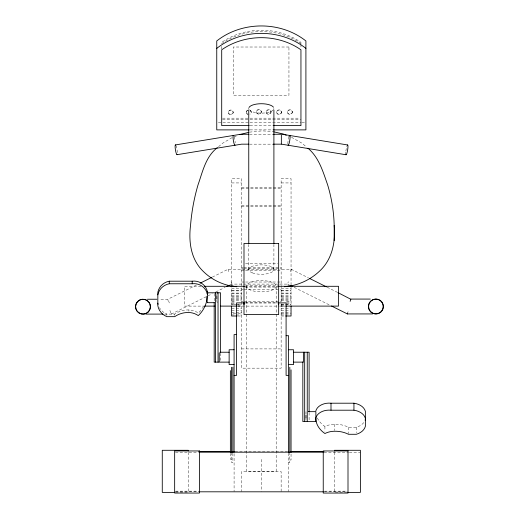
<?xml version="1.0" encoding="UTF-8"?>
<svg xmlns="http://www.w3.org/2000/svg" width="519" height="519" viewBox="0 0 519 519"><rect width="100%" height="100%" fill="white"/><g stroke="black" fill="none" stroke-linecap="round" stroke-linejoin="round"><path stroke-width="0.39" stroke-dasharray="2.6 1.95" d="M248.757 269.569L248.757 244.468M273.902 269.569L273.902 244.468M279.689 284.094L287.695 284.094L288.259 281.72M290.64 271.625L291.204 269.251L279.884 269.251M347.749 312.853L348.087 311.634M169.908 310.388L170.368 311.925A7.234 0.603 76.7 0 0 171.322 314.105L171.413 313.106M218.538 146.669L222.748 143.153L231.656 137.879L237.65 135.491M196.558 284.957L167.858 299.242L159.768 299.242M212.349 277.101L228.133 269.251L279.073 269.251M171.322 314.099L207.217 296.239M207.937 295.882L212.245 293.741M215.833 291.957L225.168 287.312M230.189 284.808L231.623 284.094L278.885 284.094M249.503 132.144L262.322 130.84L272.929 131.638M222.515 118.17L249.198 118.17M250.009 118.17L299.333 118.17M222.515 119.409L249.198 119.409M250.009 119.409L300.949 119.409M218.376 122.458L249.172 122.458M249.983 122.458L301.039 122.458M301.85 122.458L305.094 122.458M250.009 125.598L273.461 125.598M249.983 129.886L273.487 129.886M249.522 134.259L273.39 134.259M249.522 144.165L273.396 144.165M231.61 182.935L241.517 182.935M281.142 182.935L291.049 182.935M241.517 187.482L281.142 187.482M241.517 188.28L281.142 188.28M241.517 205.394L281.142 205.394M241.517 206.192L281.142 206.192M245.604 263.263L277.86 263.263M241.517 267.564L243.132 267.564M243.943 267.564L281.142 267.564M241.517 268.355L243.132 268.355M243.943 268.355L281.142 268.355M241.517 270.529L244.754 270.529M245.558 270.529L281.142 270.529M241.517 282.018L244.754 282.018M245.558 282.018L281.142 282.018M245.558 285.476L277.905 285.476M201.041 286.293L184.394 286.293L184.394 306.106L203.87 306.106M244.838 286.293L277.905 286.267M245.202 287.078L277.49 287.078M231.61 288.57L241.517 288.57M281.142 288.57L291.049 288.57M241.517 289.784L243.132 289.784M243.943 289.784L281.142 289.784M231.61 290.406L241.517 290.406M281.142 290.406L291.049 290.406M231.61 290.874L241.517 290.874M281.142 290.874L291.049 290.874M231.61 293.073L241.517 293.073M281.142 293.073L291.049 293.073M231.61 293.43L241.517 293.43M281.142 293.43L291.049 293.43M231.61 295.155L241.517 295.155M281.142 295.155L291.049 295.155M231.61 296.336L241.517 296.336M281.142 296.336L291.049 296.336M231.61 297.108L241.517 297.108M281.142 297.108L291.049 297.108M231.61 298.925L241.517 298.925M281.142 298.925L291.049 298.925M231.61 299.106L241.517 299.106M281.142 299.106L291.049 299.106M231.61 300.592L241.517 300.592M281.142 300.592L291.049 300.592M241.517 301.273L243.132 301.273M243.943 301.273L281.142 301.273M231.61 301.734L235.425 301.734M286.475 301.734L291.049 301.734M231.61 302.103L235.425 302.103M286.475 302.103L291.049 302.103M245.351 302.882L277.308 302.882M245.604 302.953L277.86 302.953M231.61 303.459L235.425 303.459M286.475 303.459L291.049 303.459M231.61 304.199L235.425 304.199M236.184 304.199L241.517 304.199M281.142 304.199L291.049 304.199M236.943 304.64L231.61 304.64L231.61 178.705L241.517 178.705L241.517 368.159L281.142 368.159L281.142 178.705L291.049 178.705L291.049 286.365M237.708 304.64L241.517 304.64M281.142 304.64L291.049 304.64M237.708 305.646L241.517 305.646M281.142 305.646L284.95 305.646M237.54 306.106L278.885 306.106M279.605 306.106L284.95 306.106M237.708 306.489L241.517 306.489M281.142 306.489L284.95 306.489M231.61 308.591L235.425 308.591M236.184 308.591L241.517 308.591M281.142 308.591L290.283 308.591M231.61 310.505L235.425 310.505M236.184 310.505L241.517 310.505M281.142 310.505L290.283 310.505M231.61 312.204L235.425 312.204M236.184 312.204L241.517 312.204M281.142 312.204L290.283 312.204M233.135 313.697L236.943 313.697M237.708 313.697L241.517 313.697M281.142 313.697L291.049 313.697M164.504 314.099L174.702 314.092A22.907 22.129 0 0 1 188.922 309.94A17.101 16.517 0 0 1 198.29 313.048A30.096 29.07 0 0 0 202.222 308.494M231.61 314.968L235.425 314.968M236.184 314.968L241.517 314.968M281.142 314.968L290.283 314.968M237.708 316.013L241.517 316.013M281.142 316.013L284.95 316.013M241.517 348.904L281.142 348.904M317.375 418.003A30.096 21.279 0 0 0 324.92 426.514A17.101 12.093 0 0 1 334.288 424.244A22.907 16.199 0 0 1 348.509 427.28L356.358 427.28A14.999 10.607 0 0 0 364.273 421.83M235.081 451.524L287.578 451.524M175.454 452.192L198.621 452.192M324.038 452.192L348.586 452.205M349.371 452.205L360.387 452.205M231.61 459.224L230.371 459.224L230.371 453.295M289.81 460.003L291.049 460.003L291.049 453.424M288.57 462.598L289.81 462.598L289.81 453.178M175.643 491.149L198.732 491.149M324.732 491.149L347.01 491.149M175.454 491.811L198.621 491.811M324.038 491.811L347.205 491.811M175.643 492.388L188.228 492.388L188.228 451.005M347.01 492.388L334.424 492.388L334.424 451.005M288.493 136.088L290.737 136.984M291.49 137.282L301.889 143.153L306.703 147.169M291.204 269.251L308.448 277.873M327.139 287.215L337.201 292.249M287.695 284.094L289.135 284.814M294.169 287.331L329.396 304.945M169.278 302.96L168.818 301.422A7.234 0.603 76.7 0 0 167.858 299.242L167.773 300.242M228.133 269.251L228.697 271.625M231.065 281.72L231.623 284.094M356.358 427.28L356.358 432.729M348.509 427.28L348.509 433.508M334.288 424.244L334.288 430.465M324.92 426.514L324.92 431.185M309.11 412.696L309.11 420.753M305.97 411.658L305.97 414.136M305.97 417.892L305.97 420.111M300.949 44.42L300.949 48.254M292.314 111.903A2.478 2.147 0 0 1 288.603 113.765A2.478 2.147 0 0 1 288.603 110.047A2.478 2.147 0 0 1 292.314 111.903L292.314 112.214A2.478 2.147 0 0 1 288.603 114.07A2.478 2.147 0 0 1 288.603 110.359A2.478 2.147 0 0 1 292.314 112.214M291.049 287.176L291.049 306.489M288.57 453.178L288.57 491.467M281.506 112.026A2.478 2.147 0 0 1 277.788 113.882A2.478 2.147 0 0 1 277.788 110.164A2.478 2.147 0 0 1 281.506 112.026L281.506 112.331A2.478 2.147 0 0 1 277.788 114.193A2.478 2.147 0 0 1 277.788 110.476A2.478 2.147 0 0 1 281.506 112.331M281.142 491.467L281.142 471.654L241.517 471.654L241.517 491.467M276.186 286.222A14.856 5.631 0 0 1 253.901 291.094A14.856 5.631 0 0 1 253.901 281.343A14.856 5.631 0 0 1 276.186 286.222L276.186 471.323L246.473 471.323L246.473 286.222M271.015 111.857A2.478 2.147 0 0 1 267.304 113.713A2.478 2.147 0 0 1 267.304 109.996A2.478 2.147 0 0 1 271.015 111.857L271.015 112.162A2.478 2.147 0 0 1 267.304 114.024A2.478 2.147 0 0 1 267.304 110.307A2.478 2.147 0 0 1 271.015 112.162M261.329 459.399L261.329 491.376M261.291 111.669A2.478 2.147 0 0 1 257.573 113.531A2.478 2.147 0 0 1 257.573 109.814A2.478 2.147 0 0 1 261.291 111.669L261.291 111.981A2.478 2.147 0 0 1 257.573 113.836A2.478 2.147 0 0 1 257.573 110.125A2.478 2.147 0 0 1 261.291 111.981M248.114 110.054A2.478 2.147 0 0 0 246.278 112.123L246.278 112.435A2.478 2.147 0 0 0 248.114 114.504M234.088 453.632L234.088 491.467M233.161 112.156A2.478 2.147 0 0 1 229.443 114.011A2.478 2.147 0 0 1 229.443 110.294A2.478 2.147 0 0 1 233.161 112.156L233.161 112.461M232.849 453.178L232.849 462.598L231.61 462.598L231.61 453.178M221.704 46.405L221.704 49.026M220.523 353.257L220.523 362.126M214.185 293.598L214.185 301.656M188.922 309.94L188.922 311.218M174.702 314.092L174.702 315.37M166.852 315.37L166.852 314.092A14.999 14.493 0 0 1 159.495 307.728M203.312 306.82A30.096 29.07 0 0 1 202.598 307.942M217.351 302.694A4.95 0.61 -90 0 1 216.825 300.216M216.767 296.459A4.95 0.61 -90 0 1 216.923 294.241M234.14 136.854A4.95 0.785 80.7 0 1 235.217 142.744M175.941 145.541A4.95 0.785 80.7 0 1 177.342 153.222M345.777 154.065A4.95 0.791 -80.7 0 1 345.777 152.255M345.888 151.068A4.95 0.791 -80.7 0 1 347.146 145.599M287.844 143.776A4.95 0.791 -80.7 0 1 289.252 136.101M273.143 110.041A12.573 4.71 0 0 1 262.426 113.123A12.573 4.71 0 0 1 250.443 110.787M249.191 109.652A12.573 4.71 0 0 1 249.191 107.212M273.902 108.432A12.573 4.71 0 0 1 273.474 109.652M249.996 110.579A2.478 2.147 0 0 1 249.996 114.29M246.278 112.435A2.478 2.147 0 0 1 248.114 110.365M249.996 110.268A2.478 2.147 0 0 1 249.996 113.985M248.114 114.199A2.478 2.147 0 0 1 246.278 112.123M288.947 47.015L233.226 47.015L233.226 95.269L288.947 95.269L288.947 47.015M300.949 43.609L300.949 42.376A63.026 54.586 0 0 0 221.704 42.376L221.704 43.609A63.026 54.586 0 0 1 300.949 43.609M252.442 272.903A12.573 4.71 0 0 0 273.474 270.788A12.573 4.71 0 0 0 258.073 265.021A12.573 4.71 0 0 0 252.442 272.903M228.931 113.979A2.478 2.147 0 0 0 233.076 113.019A2.478 2.147 0 0 0 230.04 110.391A2.478 2.147 0 0 0 228.931 113.979"/><path stroke-width="0.78" d="M243.995 304.809L243.995 302.953M248.757 243.658L248.763 110.047M273.902 243.658L273.902 110.047M278.664 304.809L278.664 302.953M307.903 148.175C318.932 157.361 323.006 171.718 327.606 184.764C331.602 197.921 333.834 211.603 334.184 225.35C335.709 241.88 332.199 259.649 319.425 271.255C309.94 280.202 297.361 285.787 284.36 286.754M334.178 240.621L334.184 225.35M347.451 313.022L347.367 313.93L372.551 313.93M350.137 301.37L350.857 299.074L370.294 299.074M347.503 313.632L347.367 313.93L331.55 306.022M217.338 147.675C205.647 156.654 202.624 171.783 197.992 184.985C194.138 198.135 191.634 211.681 190.551 225.35C188.494 241.413 190.771 259.182 202.877 271.009C211.849 280.072 224.117 285.768 236.826 286.748M200.152 283.173L211.629 277.464M226.602 286.598L229.469 285.165M239.895 134.603L248.763 132.313M175.441 144.918L240.764 134.259L248.724 134.259M177.018 154.694L241.562 144.165L248.724 144.165M249.198 125.598L221.704 125.598L221.704 49.805A63.026 54.586 0 0 1 300.949 49.805L300.949 125.598L273.461 125.598M249.172 129.886L216.754 129.886L216.754 40.962A65.978 57.142 0 0 1 305.905 40.962L305.905 129.886L273.487 129.886M273.39 134.259L281.35 134.259L281.35 144.165L273.396 144.165M169.272 281.201L192.212 281.201A13.546 13.079 0 0 1 207.366 291.678L207.366 294.241A30.096 29.07 0 0 1 198.29 315.61A17.101 16.517 0 0 0 188.922 312.503A22.907 22.129 0 0 0 174.702 316.655L166.852 316.655A14.999 14.493 0 0 1 157.834 305.73L157.834 292.242A14.441 13.948 0 0 1 169.272 281.201L169.272 283.763A14.441 13.948 0 0 0 157.834 294.811M169.272 283.763L192.212 283.763A13.546 13.079 0 0 1 207.366 294.241M231.61 286.014L233.135 286.014M288 286.014L291.049 286.014M204.583 286.293L244.553 286.293M278.074 286.293L338.518 286.293L338.518 306.106L285.709 306.106M207.522 292.787L220.523 292.787L220.523 352.453M147.377 299.242L156.816 299.242M207.522 302.694L214.328 302.694M244.553 302.882L236.567 302.882L236.567 375.38L234.088 375.38M278.106 302.882L286.092 302.882L286.092 375.38L288.57 375.38M204.583 306.106L214.847 306.106M220.517 306.106L236.943 306.106M145.755 314.099L162.882 314.099M236.943 316.013L231.61 316.013L231.61 306.106M285.709 316.013L291.049 316.013L291.049 306.106M236.567 334.593L234.088 334.593L234.088 452.172M286.092 335.696L288.57 335.696L288.57 452.419M234.088 349.748L229.139 349.748L229.139 364.604L234.088 364.604M288.57 349.748L293.52 349.748L293.52 364.604L288.57 364.604M219.991 352.226L229.139 352.226M293.52 352.226L309.11 352.226L309.11 411.885M229.139 362.126L214.185 362.126L214.185 302.467M293.52 362.126L303.427 362.126M315.844 410.873A13.546 9.576 0 0 1 330.999 403.205L353.939 403.205A14.441 10.211 0 0 1 365.37 411.288L365.37 426.287A14.999 10.607 0 0 1 356.358 434.286L348.509 434.286A22.907 16.199 0 0 0 334.288 431.244A17.101 12.093 0 0 0 324.92 433.521A30.096 21.279 0 0 1 315.844 417.879A13.546 9.576 0 0 1 330.999 410.205L353.939 410.205A14.441 10.211 0 0 1 365.37 418.295M308.254 411.658L315.876 411.658L315.876 421.564L302.83 421.564L302.83 361.899M198.732 451.524L231.039 451.524M232.655 451.524L234.27 451.524M290.809 451.524L323.927 451.524M199.419 452.192L323.24 452.192M199.419 491.811L323.24 491.811M174.858 492.388L162.272 492.388L162.272 450.291L188.228 450.291L188.228 451.005M347.801 492.388L360.387 492.388L360.387 450.291L334.424 450.291L334.424 451.005M282.317 134.259L347.646 144.976M281.519 144.165L346.063 154.753M273.662 131.807L283.244 134.006L286.241 135.193M309.888 278.593L326.419 286.858M337.921 292.606L350.876 299.288M290.569 285.534L292.729 286.611M353.939 403.205L353.939 410.205M330.999 403.205L330.999 410.205M307.248 352.226L307.248 421.564M305.97 415.33L305.97 417.892M304.685 352.226L304.685 421.564M303.427 352.226L303.427 361.464M291.049 369.846L291.049 452.341M289.81 367.251L289.81 452.419M232.849 367.251L232.849 452.562M231.61 367.251L231.61 452.562M230.371 370.618L230.371 452.562M219.232 352.888L219.232 361.464M218.038 292.787L218.038 362.126M215.489 292.787L215.489 362.126M192.212 281.201L192.212 283.763M158.1 304.355A14.999 14.493 0 0 1 157.834 303.167M207.366 291.678A30.096 29.07 0 0 1 207.36 292.995M216.767 299.022A4.95 0.61 -90 0 1 216.767 296.459M217.195 292.956A4.95 0.61 -90 0 1 217.513 292.956M207.217 293.456A4.95 0.61 -90 0 1 207.827 293.456M207.678 302.525A4.95 0.61 -90 0 1 206.932 296.459M365.37 419.287A14.999 10.607 0 0 1 365.11 420.15M177.193 154.513A4.95 0.785 80.7 0 1 175.441 149.868A4.95 0.785 80.7 0 1 175.669 145.067M235.107 145.061A4.95 0.785 80.7 0 1 233.355 140.422A4.95 0.785 80.7 0 1 233.582 135.615M289.518 135.628A4.95 0.791 -80.7 0 1 289.751 140.428A4.95 0.791 -80.7 0 1 287.993 145.073M347.419 145.125A4.95 0.791 -80.7 0 1 347.646 149.926A4.95 0.791 -80.7 0 1 345.888 154.571M249.191 107.212A12.573 4.71 0 0 1 261.329 103.722A12.573 4.71 0 0 1 273.474 107.212M216.754 48.39A65.978 57.142 0 0 1 305.905 48.39M278.664 243.45L243.995 243.45L243.995 314.579L278.664 314.579L278.664 243.45M199.419 450.953L174.656 450.953L174.656 493.05L199.419 493.05L199.419 450.953M348.002 450.953L323.24 450.953L323.24 493.05L348.002 493.05L348.002 450.953M148.226 311.938A7.441 7.415 -90 0 0 144.911 299.489A7.441 7.415 -90 0 0 135.822 308.591A7.441 7.415 -90 0 0 148.226 311.938M381.381 311.64A7.428 7.428 -90 0 0 377.774 299.281A7.428 7.428 -90 0 0 368.886 308.591A7.428 7.428 -90 0 0 381.381 311.64M139.274 313.106A7.428 7.428 0 0 0 150.419 306.671A7.428 7.428 0 0 0 139.274 300.242A7.428 7.428 0 0 0 139.274 313.106M370.637 311.874A7.428 7.428 0 0 0 382.983 308.26A7.428 7.428 0 0 0 373.68 299.372A7.428 7.428 0 0 0 370.637 311.874"/></g></svg>
